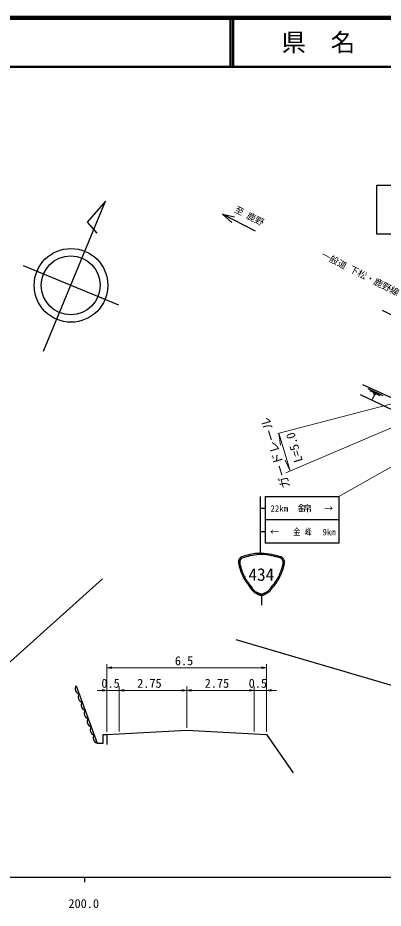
# Model space of a CAD drawing. Units: millimetres, scale not verified, with parts at other scales. Extents: x 40000 to 680000, y 20000 to 380000.
# Drawn here: x 254418 to 328838, y 198715 to 380000 of the extents above; entities that cross this region are included whole.
import ezdxf
from ezdxf.enums import TextEntityAlignment as Align

# ---------------------------------------------------------------- set-up
doc = ezdxf.new("R2010")
doc.units = ezdxf.units.MM
doc.header["$LTSCALE"] = 1000
for name, color, linetype, lineweight in [('M-BGD', 7, 'Continuous', 25), ('M-BMK-OTRS', 5, 'Continuous', 25), ('M-BMK-SRVR', 3, 'Continuous', 25), ('M-STR-HTXT', 7, 'Continuous', 13), ('M-STR-STRC', 7, 'Continuous', 25), ('M-TTL', 2, 'Continuous', 140), ('M-TTL-BAND', 7, 'Continuous', 25), ('M-TTL-LINE', 7, 'Continuous', 50)]:
    doc.layers.add(name, color=color, linetype=linetype, lineweight=lineweight)
doc.layers.add('M-BMK-HTXT', color=7, linetype='Continuous')
doc.layers.add('M-TTL-TXT', color=7, linetype='Continuous')
doc.styles.add('ＭＳ ゴシック', font='')
doc.styles.get('ＭＳ ゴシック').set_extended_font_data('MS Gothic')

# ---------------------------------------------------------------- blocks, each defined once
blk = doc.blocks.new('open_arrow')
at = {"color": 0, "linetype": 'Continuous', "lineweight": -2}
blk.add_lwpolyline([(7.5, 1.25), (0, 0), (7.5, -1.25)], dxfattribs=at)

msp = doc.modelspace()

# ---------------------------------------------------------------- linework, layer by layer
at = {"layer": 'M-BGD'}
for p, q in [((296140, 339990), (297993, 338311)), ((302812, 336564), (296140, 339990)), ((296140, 339990), (298584, 339462)), ((328660, 320474), (340172, 314471)), ((328831, 303022), (325787, 304480)), ((328227, 303062), (326197, 304034)), ((327115, 303345), (326593, 302256)), ((327351, 303232), (326878, 303459)), ((272581, 234094), (272581, 232072))]:
    msp.add_line(p, q, dxfattribs=at)
for points in [[(343287, 293771), (339505, 300049), (332644, 301682), (324707, 305296)], [(324120, 303329), (332169, 299512), (338133, 298661), (342614, 290282)], [(266331, 243990), (270581, 232344), (271831, 232344), (271831, 234094), (272581, 234094), (275081, 234220), (288831, 234953), (302581, 234220), (305081, 234094), (310523, 226303)]]:
    msp.add_lwpolyline(points, dxfattribs=at)
for centre in [(267183, 243358), (267790, 241695), (268397, 240031), (269004, 238367), (269611, 236704), (270218, 235040), (270826, 233376)]:
    msp.add_arc(centre, 1061, 143.45415, 256.64308, dxfattribs=at)
at = {"layer": 'M-BMK-OTRS'}
for p, q in [((271663, 265796), (207319, 208092)), ((298827, 253436), (381753, 229079))]:
    msp.add_line(p, q, dxfattribs=at)
at = {"layer": 'M-BMK-SRVR'}
for p, q in [((259673, 312136), (272281, 342665)), ((272281, 342665), (268561, 338389)), ((268561, 338389), (270526, 336121)), ((255503, 329546), (274913, 321530))]:
    msp.add_line(p, q, dxfattribs=at)
for centre, radius in [((265247, 325522), 7500), ((265208, 325538), 6000)]:
    msp.add_circle(centre, radius, dxfattribs=at)
at = {"layer": 'M-STR-HTXT'}
for p, q in [((334169, 302323), (307400, 295389)), ((309025, 287369), (338598, 299966)), ((342935, 295664), (319805, 282533)), ((309882, 287734), (307577, 295434)), ((307577, 295434), (307947, 293007)), ((309882, 287734), (308857, 289965)), ((272581, 243571), (272581, 248410)), ((305081, 243571), (305081, 248410)), ((272581, 247660), (305081, 247660)), ((270581, 243071), (277081, 243071)), ((272581, 234594), (272581, 243821)), ((275081, 234720), (275081, 243821)), ((275081, 243071), (288831, 243071)), ((288831, 235453), (288831, 243821)), ((288831, 243071), (302581, 243071)), ((300581, 243071), (307081, 243071)), ((302581, 234720), (302581, 243821)), ((305081, 234594), (305081, 243821))]:
    msp.add_line(p, q, dxfattribs=at)
at = {"layer": 'M-STR-STRC'}
for p, q in [((303805, 282533), (303805, 271033)), ((304805, 282533), (304805, 273033)), ((304805, 282533), (319805, 282533)), ((319805, 282533), (319805, 273033)), ((303805, 280158), (304805, 280158)), ((319805, 277783), (304805, 277783)), ((303805, 275408), (304805, 275408)), ((319805, 273033), (304805, 273033)), ((304031, 262430), (304031, 260430))]:
    msp.add_line(p, q, dxfattribs=at)
msp.add_lwpolyline([(327550, 345921), (347550, 345921), (347550, 335921), (327550, 335921)], close=True, dxfattribs=at)
for points in [[(300031, 270287), (299964, 270243), (299903, 270201), (299847, 270158), (299796, 270114), (299749, 270068), (299704, 270020), (299661, 269969), (299619, 269913), (299575, 269853), (299531, 269787), (299450, 269641), (299395, 269498), (299364, 269355), (299354, 269213), (299360, 269069), (299381, 268922), (299411, 268772), (299449, 268617), (299490, 268455), (299531, 268287)], [(300031, 270287), (300513, 270436), (300947, 270568), (301344, 270683), (301716, 270781), (302072, 270862), (302426, 270927), (302787, 270976), (303168, 271011), (303579, 271030), (304031, 271035), (304523, 271015), (305035, 270962), (305551, 270884), (306057, 270790), (306538, 270686), (306978, 270580), (307363, 270479), (307676, 270392), (307904, 270325), (308031, 270287)], [(300129, 270048), (300375, 270124), (300669, 270212), (301004, 270308), (301374, 270405), (301775, 270501), (302200, 270589), (302644, 270666), (303100, 270727), (303565, 270766), (304031, 270781), (304511, 270762), (305009, 270712), (305513, 270638), (306006, 270546), (306474, 270445), (306903, 270342), (307278, 270244), (307585, 270159), (307808, 270093), (307933, 270055)], [(308031, 270287), (308099, 270243), (308159, 270201), (308215, 270158), (308266, 270114), (308313, 270068), (308358, 270020), (308401, 269969), (308444, 269913), (308487, 269853), (308531, 269787), (308613, 269641), (308667, 269498), (308698, 269355), (308708, 269213), (308702, 269069), (308682, 268922), (308651, 268772), (308614, 268617), (308572, 268455), (308531, 268287)], [(300125, 270052), (300105, 270034), (300078, 270011), (300047, 269982), (300012, 269948), (299974, 269911), (299934, 269870), (299894, 269826), (299854, 269780), (299816, 269732), (299781, 269683), (299709, 269547), (299664, 269400), (299641, 269244), (299636, 269087), (299646, 268931), (299666, 268784), (299692, 268649), (299721, 268530), (299747, 268435), (299768, 268366)], [(299768, 268366), (299819, 268173), (299865, 268003), (299909, 267851), (299952, 267712), (299995, 267582), (300039, 267456), (300086, 267328), (300138, 267195), (300195, 267051), (300260, 266892), (300384, 266598), (300505, 266337), (300625, 266100), (300748, 265880), (300879, 265667), (301018, 265453), (301172, 265229), (301342, 264987), (301532, 264719), (301746, 264415)], [(308294, 268366), (308243, 268173), (308197, 268003), (308153, 267851), (308110, 267712), (308068, 267582), (308023, 267456), (307976, 267328), (307924, 267195), (307867, 267051), (307803, 266892), (307678, 266598), (307558, 266337), (307437, 266100), (307314, 265880), (307184, 265667), (307044, 265453), (306891, 265229), (306721, 264987), (306530, 264719), (306317, 264415)], [(307935, 270055), (307955, 270037), (307982, 270014), (308013, 269984), (308049, 269951), (308087, 269913), (308127, 269871), (308168, 269827), (308208, 269780), (308246, 269732), (308281, 269683), (308353, 269547), (308398, 269399), (308421, 269244), (308426, 269086), (308416, 268930), (308396, 268783), (308369, 268647), (308341, 268529), (308314, 268433), (308293, 268364)], [(299531, 268287), (299583, 268090), (299630, 267917), (299675, 267763), (299718, 267622), (299761, 267489), (299807, 267361), (299855, 267231), (299907, 267095), (299965, 266949), (300031, 266787), (300157, 266490), (300279, 266226), (300400, 265988), (300525, 265765), (300656, 265550), (300797, 265334), (300952, 265108), (301124, 264864), (301315, 264593), (301531, 264287)], [(308531, 268287), (308480, 268090), (308432, 267917), (308388, 267763), (308344, 267622), (308301, 267489), (308256, 267361), (308208, 267231), (308155, 267095), (308097, 266949), (308031, 266787), (307906, 266490), (307784, 266226), (307662, 265988), (307537, 265765), (307406, 265550), (307265, 265334), (307110, 265108), (306939, 264864), (306747, 264593), (306531, 264287)], [(301531, 264287), (301687, 264078), (301827, 263887), (301957, 263713), (302083, 263552), (302209, 263403), (302341, 263266), (302484, 263137), (302643, 263015), (302824, 262899), (303031, 262787), (303138, 262732), (303238, 262678), (303332, 262628), (303424, 262581), (303515, 262539), (303607, 262502), (303702, 262472), (303803, 262450), (303912, 262435), (304031, 262430), (304150, 262435), (304259, 262450), (304360, 262472), (304455, 262502), (304548, 262539), (304638, 262581), (304730, 262628), (304825, 262678), (304924, 262732), (305031, 262787), (305238, 262899), (305419, 263015), (305578, 263137), (305721, 263266), (305853, 263403), (305979, 263552), (306105, 263713), (306235, 263887), (306376, 264078), (306531, 264287)], [(301708, 264464), (301859, 264260), (301996, 264074), (302122, 263903), (302244, 263746), (302367, 263601), (302495, 263466), (302634, 263341), (302789, 263223), (302965, 263111), (303168, 263003), (303261, 262957), (303347, 262911), (303429, 262868), (303508, 262827), (303586, 262791), (303665, 262759), (303748, 262733), (303835, 262713), (303929, 262700), (304031, 262696), (304134, 262700), (304227, 262713), (304315, 262733), (304397, 262759), (304476, 262791), (304554, 262827), (304633, 262868), (304715, 262911), (304801, 262957), (304894, 263003), (305097, 263111), (305273, 263223), (305428, 263341), (305567, 263466), (305696, 263601), (305818, 263746), (305940, 263903), (306067, 264074), (306203, 264260), (306354, 264464)]]:
    msp.add_lwpolyline(points, dxfattribs=at)
at = {"layer": 'M-TTL'}
msp.add_line((680000, 380000), (40000, 380000), dxfattribs=at)
at = {"layer": 'M-TTL-BAND'}
for p, q in [((40000, 205000), (579000, 205000)), ((268000, 205000), (268000, 204000))]:
    msp.add_line(p, q, dxfattribs=at)
at = {"layer": 'M-TTL-LINE'}
for p, q in [((297750, 380000), (297750, 370000)), ((298250, 380000), (298250, 370000)), ((40000, 370000), (680000, 370000))]:
    msp.add_line(p, q, dxfattribs=at)

# ---------------------------------------------------------------- block references
at = {"layer": 'M-STR-HTXT', "xscale": 133, "yscale": 133}
for p in [(272581, 247660), (275081, 243071), (275081, 243071), (288831, 243071), (305081, 243071)]:
    msp.add_blockref('open_arrow', p, dxfattribs=at)
at = {"layer": 'M-STR-HTXT', "xscale": 133, "yscale": 133, "rotation": 180}
for p in [(305081, 247660), (272581, 243071), (288831, 243071), (302581, 243071), (302581, 243071)]:
    msp.add_blockref('open_arrow', p, dxfattribs=at)

# ---------------------------------------------------------------- texts
at = {"layer": 'M-BMK-HTXT', "style": 'ＭＳ ゴシック'}
for s, p in [('至 鹿野', (298223, 340190)), ('一般道 下松・鹿野線', (315892, 330985))]:
    msp.add_text(s, height=1320, rotation=332.826, dxfattribs=at).set_placement(p, align=Align.BOTTOM_LEFT)
at = {"layer": 'M-STR-HTXT', "style": 'ＭＳ ゴシック'}
for s, p in [('ガードレール', (308296, 291833)), ('L=5.0', (312129, 292929))]:
    msp.add_text(s, height=1833, rotation=106.659, dxfattribs=at).set_placement(p, align=Align.BOTTOM_CENTER)
for s, p in [('6.5', (288276, 249098)), ('0.5', (273313, 244508)), ('2.75', (281226, 244508)), ('2.75', (294976, 244508)), ('0.5', (303313, 244508))]:
    msp.add_text(s, height=1833, dxfattribs=at).set_placement(p, align=Align.MIDDLE_CENTER)
at = {"layer": 'M-STR-STRC', "style": 'ＭＳ ゴシック'}
for s, height, p in [('22km', 1320, (305872, 279033)), ('→', 1320, (316839, 279033)), ('9km', 1320, (316460, 274234)), ('434', 2566, (301406, 264599))]:
    msp.add_text(s, height=height, dxfattribs=at).set_placement(p, align=Align.BOTTOM_LEFT)
for s, width, p in [('錦', 1.65, (311372, 279033)), ('金 峰', 0.8, (310505, 274283))]:
    msp.add_text(s, height=1320, dxfattribs=dict(at, width=width)).set_placement(p, align=Align.BOTTOM_LEFT)
msp.add_text('→', height=1320, rotation=180, dxfattribs=at).set_placement((307588, 276439), align=Align.BOTTOM_LEFT)
at = {"layer": 'M-TTL-BAND', "style": 'ＭＳ ゴシック'}
msp.add_text('200.0', height=1833, dxfattribs=at).set_placement((267844, 198195), align=Align.BOTTOM_CENTER)
at = {"layer": 'M-TTL-TXT', "style": 'ＭＳ ゴシック'}
msp.add_text('県\u3000名', height=3666, dxfattribs=at).set_placement((315625, 375000), align=Align.MIDDLE_CENTER)

doc.saveas('drawing.dxf')
